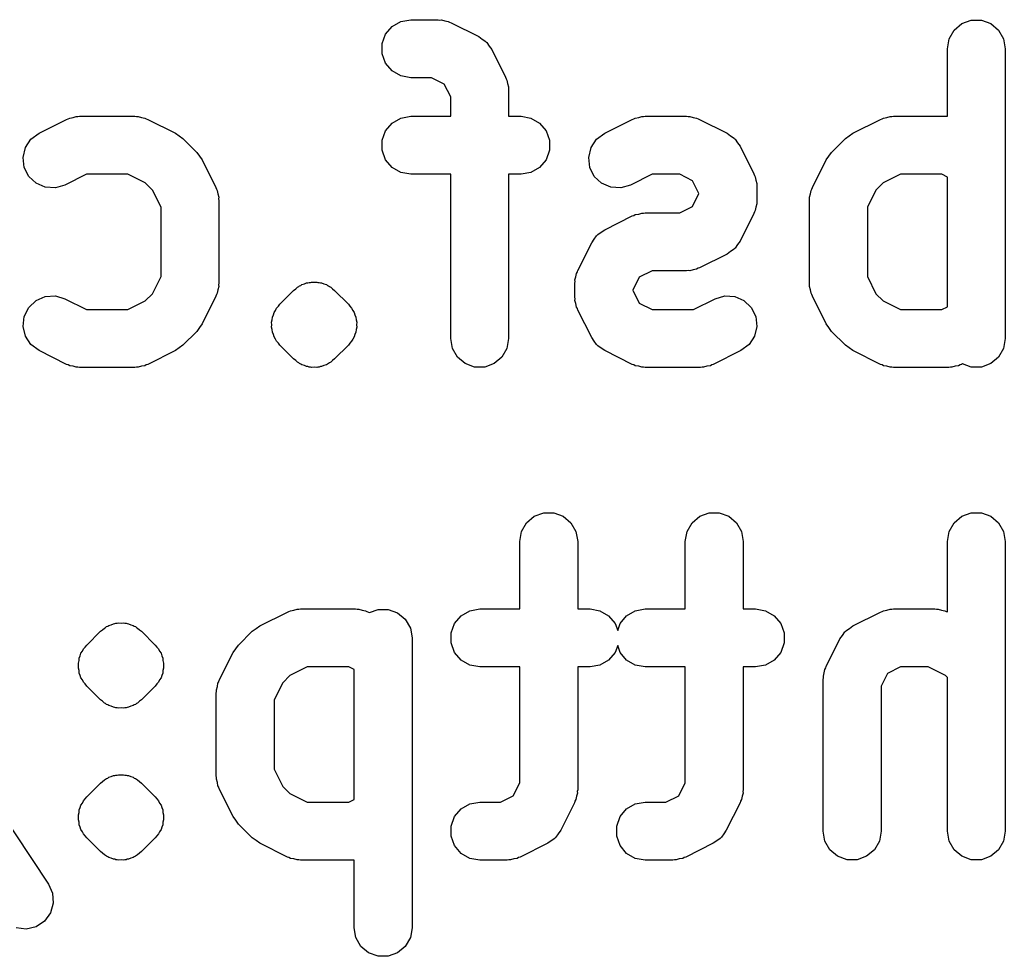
# Model space of a CAD drawing. Extents: x 51.7 to 143, y -96 to -37.9.
# Drawn here: x 97.36 to 102.47, y -80.6 to -75.75 of the extents above; entities that cross this region are included whole.
import ezdxf

# ---------------------------------------------------------------- set-up
doc = ezdxf.new("R2010")
doc.units = 0
doc.header["$MEASUREMENT"] = 0
doc.layers.add('BLACK', color=7, linetype='CONTINUOUS')

msp = doc.modelspace()

# ---------------------------------------------------------------- linework, layer by layer
at = {"layer": 'BLACK', "linetype": 'CONTINUOUS'}
for p, q in [((99.2929, -75.7867), (99.338, -75.7606)), ((99.338, -75.7606), (99.3893, -75.7516)), ((99.3893, -75.7516), (99.5321, -75.7516)), ((99.5321, -75.7516), (99.5407, -75.7531)), ((99.5407, -75.7531), (99.5493, -75.7526)), ((99.5493, -75.7526), (99.5661, -75.7576)), ((99.5661, -75.7576), (99.5834, -75.7606)), ((99.5834, -75.7606), (99.5909, -75.7649)), ((99.5909, -75.7649), (99.5992, -75.7674)), ((99.5992, -75.7674), (99.7421, -75.8388)), ((102.203, -75.8052), (102.243, -75.7717)), ((102.243, -75.7717), (102.292, -75.7538)), ((102.292, -75.7538), (102.344, -75.7538)), ((102.344, -75.7538), (102.393, -75.7717)), ((102.393, -75.7717), (102.433, -75.8052)), ((99.2416, -75.8755), (99.2594, -75.8266)), ((99.2594, -75.8266), (99.2929, -75.7867)), ((102.177, -75.8503), (102.203, -75.8052)), ((102.433, -75.8052), (102.459, -75.8503)), ((99.2416, -75.9276), (99.2416, -75.8755)), ((99.7421, -75.8388), (99.7598, -75.8519)), ((99.7598, -75.8519), (99.7781, -75.8641)), ((99.7781, -75.8641), (99.7806, -75.8674)), ((99.7806, -75.8674), (99.7839, -75.8699)), ((99.7839, -75.8699), (99.7961, -75.8882)), ((102.168, -75.9016), (102.177, -75.8503)), ((102.459, -75.8503), (102.468, -75.9016)), ((99.2594, -75.9766), (99.2416, -75.9276)), ((99.7961, -75.8882), (99.8092, -75.9059)), ((99.8092, -75.9059), (99.8806, -76.0488)), ((102.168, -76.2516), (102.168, -75.9016)), ((102.468, -75.9016), (102.468, -77.4016)), ((99.2929, -76.0165), (99.2594, -75.9766)), ((99.338, -76.0425), (99.2929, -76.0165)), ((99.3893, -76.0516), (99.338, -76.0425)), ((99.4967, -76.0516), (99.3893, -76.0516)), ((99.5632, -76.0848), (99.4967, -76.0516)), ((99.5964, -76.1513), (99.5632, -76.0848)), ((99.8806, -76.0488), (99.8831, -76.0571)), ((99.8831, -76.0571), (99.8874, -76.0646)), ((99.8874, -76.0646), (99.8904, -76.0819)), ((99.8904, -76.0819), (99.8954, -76.0987)), ((99.8954, -76.0987), (99.8949, -76.1073)), ((99.8949, -76.1073), (99.8964, -76.1159)), ((99.8964, -76.1159), (99.8964, -76.2516)), ((99.5964, -76.2516), (99.5964, -76.1513)), ((97.4651, -76.3388), (97.6079, -76.2674)), ((97.6079, -76.2674), (97.6162, -76.2649)), ((97.6162, -76.2649), (97.6237, -76.2606)), ((97.6237, -76.2606), (97.641, -76.2576)), ((97.641, -76.2576), (97.6578, -76.2526)), ((97.6578, -76.2526), (97.6665, -76.2531)), ((97.6665, -76.2531), (97.675, -76.2516)), ((97.675, -76.2516), (97.9607, -76.2516)), ((97.9607, -76.2516), (97.9692, -76.2531)), ((97.9692, -76.2531), (97.9779, -76.2526)), ((97.9779, -76.2526), (97.9947, -76.2576)), ((97.9947, -76.2576), (98.012, -76.2606)), ((98.012, -76.2606), (98.0195, -76.2649)), ((98.0195, -76.2649), (98.0278, -76.2674)), ((98.0278, -76.2674), (98.1707, -76.3388)), ((99.2594, -76.3266), (99.2929, -76.2867)), ((99.2929, -76.2867), (99.338, -76.2606)), ((99.338, -76.2606), (99.3893, -76.2516)), ((99.3893, -76.2516), (99.5964, -76.2516)), ((99.8964, -76.2516), (99.9607, -76.2516)), ((99.9607, -76.2516), (100.012, -76.2606)), ((100.012, -76.2606), (100.057, -76.2867)), ((100.057, -76.2867), (100.091, -76.3266)), ((100.394, -76.3388), (100.536, -76.2674)), ((100.536, -76.2674), (100.545, -76.2649)), ((100.545, -76.2649), (100.552, -76.2606)), ((100.552, -76.2606), (100.57, -76.2576)), ((100.57, -76.2576), (100.586, -76.2526)), ((100.586, -76.2526), (100.595, -76.2531)), ((100.595, -76.2531), (100.604, -76.2516)), ((100.604, -76.2516), (100.818, -76.2516)), ((100.818, -76.2516), (100.826, -76.2531)), ((100.826, -76.2531), (100.835, -76.2526)), ((100.835, -76.2526), (100.852, -76.2576)), ((100.852, -76.2576), (100.869, -76.2606)), ((100.869, -76.2606), (100.877, -76.2649)), ((100.877, -76.2649), (100.885, -76.2674)), ((100.885, -76.2674), (101.028, -76.3388)), ((101.679, -76.3388), (101.822, -76.2674)), ((101.822, -76.2674), (101.83, -76.2649)), ((101.83, -76.2649), (101.838, -76.2606)), ((101.838, -76.2606), (101.855, -76.2576)), ((101.855, -76.2576), (101.872, -76.2526)), ((101.872, -76.2526), (101.881, -76.2531)), ((101.881, -76.2531), (101.889, -76.2516)), ((101.889, -76.2516), (102.168, -76.2516)), ((97.4232, -76.3699), (97.4651, -76.3388)), ((98.1707, -76.3388), (98.1899, -76.3531)), ((99.2416, -76.3755), (99.2594, -76.3266)), ((100.091, -76.3266), (100.108, -76.3755)), ((100.352, -76.3699), (100.394, -76.3388)), ((101.028, -76.3388), (101.045, -76.3519)), ((101.66, -76.3531), (101.679, -76.3388)), ((97.3945, -76.4133), (97.4232, -76.3699)), ((98.1899, -76.3531), (98.2096, -76.3669)), ((98.2096, -76.3669), (98.2811, -76.4384)), ((99.2416, -76.4276), (99.2416, -76.3755)), ((100.108, -76.3755), (100.108, -76.4276)), ((100.323, -76.4133), (100.352, -76.3699)), ((101.045, -76.3519), (101.064, -76.3641)), ((101.064, -76.3641), (101.066, -76.3674)), ((101.066, -76.3674), (101.07, -76.3699)), ((101.07, -76.3699), (101.082, -76.3882)), ((101.082, -76.3882), (101.095, -76.4059)), ((101.569, -76.4384), (101.64, -76.3669)), ((101.64, -76.3669), (101.66, -76.3531)), ((97.3824, -76.464), (97.3945, -76.4133)), ((98.2811, -76.4384), (98.2949, -76.458)), ((99.2594, -76.4766), (99.2416, -76.4276)), ((100.108, -76.4276), (100.091, -76.4766)), ((100.311, -76.464), (100.323, -76.4133)), ((101.095, -76.4059), (101.166, -76.5488)), ((101.555, -76.4581), (101.569, -76.4384)), ((97.3884, -76.5158), (97.3824, -76.464)), ((98.2949, -76.458), (98.3092, -76.4773)), ((98.3092, -76.4773), (98.3806, -76.6202)), ((99.2929, -76.5165), (99.2594, -76.4766)), ((100.091, -76.4766), (100.057, -76.5165)), ((100.317, -76.5158), (100.311, -76.464)), ((101.469, -76.6202), (101.541, -76.4773)), ((101.541, -76.4773), (101.555, -76.4581)), ((97.4117, -76.5624), (97.3884, -76.5158)), ((99.338, -76.5425), (99.2929, -76.5165)), ((99.3893, -76.5516), (99.338, -76.5425)), ((100.012, -76.5425), (99.9607, -76.5516)), ((100.057, -76.5165), (100.012, -76.5425)), ((100.34, -76.5624), (100.317, -76.5158)), ((97.4495, -76.5982), (97.4117, -76.5624)), ((97.4973, -76.6189), (97.4495, -76.5982)), ((97.7104, -76.5516), (97.5992, -76.6072)), ((97.9253, -76.5516), (97.7104, -76.5516)), ((98.0147, -76.5963), (97.9253, -76.5516)), ((98.0517, -76.6333), (98.0147, -76.5963)), ((99.5964, -76.5516), (99.3893, -76.5516)), ((99.5964, -77.4016), (99.5964, -76.5516)), ((99.9607, -76.5516), (99.8964, -76.5516)), ((99.8964, -76.5516), (99.8964, -77.4016)), ((100.378, -76.5982), (100.34, -76.5624)), ((100.426, -76.6189), (100.378, -76.5982)), ((100.639, -76.5516), (100.528, -76.6072)), ((100.782, -76.5516), (100.639, -76.5516)), ((100.849, -76.5848), (100.782, -76.5516)), ((100.882, -76.6513), (100.849, -76.5848)), ((101.166, -76.5488), (101.169, -76.5571)), ((101.169, -76.5571), (101.173, -76.5646)), ((101.173, -76.5646), (101.176, -76.5819)), ((101.176, -76.5819), (101.181, -76.5987)), ((101.181, -76.5987), (101.181, -76.6073)), ((101.835, -76.5963), (101.798, -76.6333)), ((101.925, -76.5516), (101.835, -76.5963)), ((102.14, -76.5516), (101.925, -76.5516)), ((102.168, -76.5657), (102.14, -76.5516)), ((102.168, -77.2374), (102.168, -76.5657)), ((97.5493, -76.622), (97.4973, -76.6189)), ((97.5992, -76.6072), (97.5493, -76.622)), ((98.0964, -76.7227), (98.0517, -76.6333)), ((98.3806, -76.6202), (98.3831, -76.6285)), ((98.3831, -76.6285), (98.3874, -76.636)), ((98.3874, -76.636), (98.3904, -76.6533)), ((100.478, -76.622), (100.426, -76.6189)), ((100.528, -76.6072), (100.478, -76.622)), ((101.181, -76.6073), (101.182, -76.6159)), ((101.182, -76.6159), (101.182, -76.6873)), ((101.46, -76.6533), (101.463, -76.636)), ((101.463, -76.636), (101.467, -76.6285)), ((101.467, -76.6285), (101.469, -76.6202)), ((101.798, -76.6333), (101.754, -76.7227)), ((98.3904, -76.6533), (98.3954, -76.6701)), ((98.3954, -76.6701), (98.3949, -76.6788)), ((98.3949, -76.6788), (98.3964, -76.6873)), ((98.3964, -76.6873), (98.3964, -77.1159)), ((100.849, -76.7183), (100.882, -76.6519)), ((100.882, -76.6519), (100.882, -76.6513)), ((101.182, -76.6873), (101.181, -76.6958)), ((101.181, -76.6958), (101.181, -76.7044)), ((101.454, -76.6873), (101.455, -76.6788)), ((101.454, -77.1159), (101.454, -76.6873)), ((101.455, -76.6701), (101.46, -76.6533)), ((101.455, -76.6788), (101.455, -76.6701)), ((98.0964, -77.0804), (98.0964, -76.7227)), ((100.595, -76.7531), (100.604, -76.7516)), ((100.604, -76.7516), (100.782, -76.7516)), ((100.782, -76.7516), (100.849, -76.7183)), ((101.169, -76.7461), (101.166, -76.7544)), ((101.173, -76.7386), (101.169, -76.7461)), ((101.176, -76.7213), (101.173, -76.7386)), ((101.181, -76.7044), (101.176, -76.7213)), ((101.754, -76.7227), (101.754, -77.0804)), ((100.394, -76.8388), (100.536, -76.7674)), ((100.536, -76.7674), (100.545, -76.7649)), ((100.545, -76.7649), (100.552, -76.7606)), ((100.552, -76.7606), (100.57, -76.7576)), ((100.57, -76.7576), (100.586, -76.7526)), ((100.586, -76.7526), (100.595, -76.7531)), ((101.166, -76.7544), (101.095, -76.8972)), ((100.358, -76.8641), (100.376, -76.852)), ((100.376, -76.852), (100.394, -76.8388)), ((100.327, -76.9059), (100.34, -76.8882)), ((100.34, -76.8882), (100.352, -76.8699)), ((100.352, -76.8699), (100.355, -76.8674)), ((100.355, -76.8674), (100.358, -76.8641)), ((101.095, -76.8972), (101.082, -76.9149)), ((100.255, -77.0488), (100.327, -76.9059)), ((101.045, -76.9512), (101.028, -76.9643)), ((101.064, -76.9391), (101.045, -76.9512)), ((101.066, -76.9357), (101.064, -76.9391)), ((101.07, -76.9333), (101.066, -76.9357)), ((101.082, -76.9149), (101.07, -76.9333)), ((101.028, -76.9643), (100.885, -77.0357)), ((100.248, -77.0646), (100.253, -77.0571)), ((100.253, -77.0571), (100.255, -77.0488)), ((100.639, -77.0516), (100.573, -77.0848)), ((100.818, -77.0516), (100.639, -77.0516)), ((100.826, -77.0501), (100.818, -77.0516)), ((100.835, -77.0506), (100.826, -77.0501)), ((100.852, -77.0456), (100.835, -77.0506)), ((100.869, -77.0425), (100.852, -77.0456)), ((100.877, -77.0382), (100.869, -77.0425)), ((100.885, -77.0357), (100.877, -77.0382)), ((98.0517, -77.1699), (98.0964, -77.0804)), ((98.8698, -77.111), (98.8762, -77.1093)), ((98.8762, -77.1093), (98.8893, -77.1104)), ((98.8893, -77.1104), (98.9024, -77.1093)), ((98.9024, -77.1093), (98.9087, -77.111)), ((100.239, -77.1159), (100.241, -77.1073)), ((100.24, -77.0987), (100.245, -77.0819)), ((100.241, -77.1073), (100.24, -77.0987)), ((100.245, -77.0819), (100.248, -77.0646)), ((100.573, -77.0848), (100.539, -77.1513)), ((101.754, -77.0804), (101.798, -77.1699)), ((98.3904, -77.1499), (98.3874, -77.1672)), ((98.3954, -77.133), (98.3904, -77.1499)), ((98.3964, -77.1159), (98.3949, -77.1244)), ((98.3949, -77.1244), (98.3954, -77.133)), ((98.7118, -77.2241), (98.7832, -77.1526)), ((98.7832, -77.1526), (98.794, -77.1451)), ((98.794, -77.1451), (98.8032, -77.1358)), ((98.8032, -77.1358), (98.8092, -77.1331)), ((98.8092, -77.1331), (98.8143, -77.1288)), ((98.8143, -77.1288), (98.8205, -77.1266)), ((98.8205, -77.1266), (98.8259, -77.1228)), ((98.8259, -77.1228), (98.8386, -77.1194)), ((98.8386, -77.1194), (98.8505, -77.1138)), ((98.8505, -77.1138), (98.857, -77.1132)), ((98.857, -77.1132), (98.8632, -77.111)), ((98.8632, -77.111), (98.8698, -77.111)), ((98.9087, -77.111), (98.9153, -77.111)), ((98.9153, -77.111), (98.9215, -77.1132)), ((98.9215, -77.1132), (98.9281, -77.1138)), ((98.9281, -77.1138), (98.94, -77.1194)), ((98.94, -77.1194), (98.9527, -77.1228)), ((98.9527, -77.1228), (98.9581, -77.1266)), ((98.9581, -77.1266), (98.9643, -77.1288)), ((98.9643, -77.1288), (98.9693, -77.1331)), ((98.9693, -77.1331), (98.9753, -77.1358)), ((98.9753, -77.1358), (98.9846, -77.1451)), ((98.9846, -77.1451), (98.9954, -77.1526)), ((98.9954, -77.1526), (99.0668, -77.2241)), ((100.239, -77.1873), (100.239, -77.1159)), ((100.539, -77.1513), (100.539, -77.1519)), ((100.539, -77.1519), (100.573, -77.2183)), ((101.455, -77.1244), (101.454, -77.1159)), ((101.455, -77.133), (101.455, -77.1244)), ((101.46, -77.1499), (101.455, -77.133)), ((101.463, -77.1672), (101.46, -77.1499)), ((97.4117, -77.2408), (97.4495, -77.205)), ((97.4495, -77.205), (97.4973, -77.1842)), ((97.4973, -77.1842), (97.5493, -77.1811)), ((97.5493, -77.1811), (97.5992, -77.196)), ((97.5992, -77.196), (97.7104, -77.2516)), ((97.9253, -77.2516), (98.0147, -77.2069)), ((98.0147, -77.2069), (98.0517, -77.1699)), ((98.3806, -77.1829), (98.3092, -77.3258)), ((98.3831, -77.1747), (98.3806, -77.1829)), ((98.3874, -77.1672), (98.3831, -77.1747)), ((100.241, -77.1958), (100.239, -77.1873)), ((100.24, -77.2044), (100.241, -77.1958)), ((100.245, -77.2213), (100.24, -77.2044)), ((100.854, -77.2516), (100.965, -77.196)), ((100.965, -77.196), (101.015, -77.1811)), ((101.015, -77.1811), (101.067, -77.1842)), ((101.067, -77.1842), (101.115, -77.205)), ((101.115, -77.205), (101.153, -77.2408)), ((101.467, -77.1747), (101.463, -77.1672)), ((101.469, -77.1829), (101.467, -77.1747)), ((101.541, -77.3258), (101.469, -77.1829)), ((101.798, -77.1699), (101.835, -77.2069)), ((101.835, -77.2069), (101.925, -77.2516)), ((97.3884, -77.2874), (97.4117, -77.2408)), ((97.7104, -77.2516), (97.9253, -77.2516)), ((98.6819, -77.2667), (98.6894, -77.256)), ((98.6894, -77.256), (98.695, -77.2441)), ((98.695, -77.2441), (98.7043, -77.2348)), ((98.7043, -77.2348), (98.7118, -77.2241)), ((99.0668, -77.2241), (99.0743, -77.2348)), ((99.0743, -77.2348), (99.0836, -77.2441)), ((99.0836, -77.2441), (99.0891, -77.256)), ((99.0891, -77.256), (99.0967, -77.2667)), ((100.248, -77.2386), (100.245, -77.2213)), ((100.253, -77.2461), (100.248, -77.2386)), ((100.255, -77.2544), (100.253, -77.2461)), ((100.327, -77.3972), (100.255, -77.2544)), ((100.573, -77.2183), (100.639, -77.2516)), ((100.639, -77.2516), (100.854, -77.2516)), ((101.153, -77.2408), (101.176, -77.2874)), ((101.925, -77.2516), (102.14, -77.2516)), ((102.14, -77.2516), (102.168, -77.2374)), ((97.3824, -77.3391), (97.3884, -77.2874)), ((98.6684, -77.3171), (98.6718, -77.3044)), ((98.6718, -77.3044), (98.673, -77.2913)), ((98.673, -77.2913), (98.6785, -77.2794)), ((98.6785, -77.2794), (98.6819, -77.2667)), ((99.0967, -77.2667), (99.1001, -77.2794)), ((99.1001, -77.2794), (99.1056, -77.2913)), ((99.1056, -77.2913), (99.1067, -77.3044)), ((99.1067, -77.3044), (99.1101, -77.3171)), ((101.176, -77.2874), (101.182, -77.3391)), ((97.3945, -77.3898), (97.3824, -77.3391)), ((98.2949, -77.3451), (98.2811, -77.3648)), ((98.3092, -77.3258), (98.2949, -77.3451)), ((98.6696, -77.3301), (98.6684, -77.3171)), ((98.6684, -77.3432), (98.6696, -77.3301)), ((98.6718, -77.3559), (98.6684, -77.3432)), ((98.673, -77.369), (98.6718, -77.3559)), ((99.1067, -77.3559), (99.1056, -77.369)), ((99.1101, -77.3432), (99.1067, -77.3559)), ((99.1101, -77.3171), (99.109, -77.3301)), ((99.109, -77.3301), (99.1101, -77.3432)), ((101.182, -77.3391), (101.17, -77.3898)), ((101.555, -77.3451), (101.541, -77.3258)), ((101.569, -77.3648), (101.555, -77.3451)), ((97.4232, -77.4333), (97.3945, -77.3898)), ((98.2811, -77.3648), (98.2096, -77.4362)), ((98.6785, -77.3809), (98.673, -77.369)), ((98.6819, -77.3935), (98.6785, -77.3809)), ((98.6894, -77.4043), (98.6819, -77.3935)), ((98.695, -77.4162), (98.6894, -77.4043)), ((99.0891, -77.4043), (99.0836, -77.4162)), ((99.0967, -77.3935), (99.0891, -77.4043)), ((99.1001, -77.3809), (99.0967, -77.3935)), ((99.1056, -77.369), (99.1001, -77.3809)), ((99.6055, -77.4529), (99.5964, -77.4016)), ((99.8964, -77.4016), (99.8874, -77.4529)), ((100.34, -77.4149), (100.327, -77.3972)), ((100.352, -77.4333), (100.34, -77.4149)), ((101.17, -77.3898), (101.141, -77.4333)), ((101.64, -77.4362), (101.569, -77.3648)), ((102.468, -77.4016), (102.459, -77.4529)), ((97.4651, -77.4643), (97.4232, -77.4333)), ((97.6079, -77.5357), (97.4651, -77.4643)), ((98.1707, -77.4643), (98.0278, -77.5357)), ((98.1899, -77.45), (98.1707, -77.4643)), ((98.2096, -77.4362), (98.1899, -77.45)), ((98.7043, -77.4255), (98.695, -77.4162)), ((98.7118, -77.4362), (98.7043, -77.4255)), ((98.7832, -77.5076), (98.7118, -77.4362)), ((99.0668, -77.4362), (98.9954, -77.5076)), ((99.0743, -77.4255), (99.0668, -77.4362)), ((99.0836, -77.4162), (99.0743, -77.4255)), ((99.6315, -77.498), (99.6055, -77.4529)), ((99.8874, -77.4529), (99.8613, -77.498)), ((100.355, -77.4357), (100.352, -77.4333)), ((100.358, -77.4391), (100.355, -77.4357)), ((100.376, -77.4512), (100.358, -77.4391)), ((100.394, -77.4643), (100.376, -77.4512)), ((100.536, -77.5357), (100.394, -77.4643)), ((101.099, -77.4643), (100.956, -77.5357)), ((101.141, -77.4333), (101.099, -77.4643)), ((101.66, -77.45), (101.64, -77.4362)), ((101.679, -77.4643), (101.66, -77.45)), ((101.822, -77.5357), (101.679, -77.4643)), ((102.459, -77.4529), (102.433, -77.498)), ((98.794, -77.5152), (98.7832, -77.5076)), ((98.8032, -77.5244), (98.794, -77.5152)), ((98.9846, -77.5152), (98.9753, -77.5244)), ((98.9954, -77.5076), (98.9846, -77.5152)), ((99.6714, -77.5315), (99.6315, -77.498)), ((99.8613, -77.498), (99.8214, -77.5315)), ((102.433, -77.498), (102.393, -77.5315)), ((97.6162, -77.5382), (97.6079, -77.5357)), ((97.6237, -77.5425), (97.6162, -77.5382)), ((97.641, -77.5456), (97.6237, -77.5425)), ((97.6578, -77.5506), (97.641, -77.5456)), ((97.6665, -77.5501), (97.6578, -77.5506)), ((97.675, -77.5516), (97.6665, -77.5501)), ((97.9607, -77.5516), (97.675, -77.5516)), ((97.9692, -77.5501), (97.9607, -77.5516)), ((97.9779, -77.5506), (97.9692, -77.5501)), ((97.9947, -77.5456), (97.9779, -77.5506)), ((98.012, -77.5425), (97.9947, -77.5456)), ((98.0195, -77.5382), (98.012, -77.5425)), ((98.0278, -77.5357), (98.0195, -77.5382)), ((98.8092, -77.5272), (98.8032, -77.5244)), ((98.8143, -77.5315), (98.8092, -77.5272)), ((98.8205, -77.5337), (98.8143, -77.5315)), ((98.8259, -77.5375), (98.8205, -77.5337)), ((98.8386, -77.5409), (98.8259, -77.5375)), ((98.8505, -77.5465), (98.8386, -77.5409)), ((98.857, -77.547), (98.8505, -77.5465)), ((98.8632, -77.5493), (98.857, -77.547)), ((98.8698, -77.5493), (98.8632, -77.5493)), ((98.8762, -77.551), (98.8698, -77.5493)), ((98.8893, -77.5499), (98.8762, -77.551)), ((98.9024, -77.551), (98.8893, -77.5499)), ((98.9087, -77.5493), (98.9024, -77.551)), ((98.9153, -77.5493), (98.9087, -77.5493)), ((98.9215, -77.547), (98.9153, -77.5493)), ((98.9281, -77.5465), (98.9215, -77.547)), ((98.94, -77.5409), (98.9281, -77.5465)), ((98.9527, -77.5375), (98.94, -77.5409)), ((98.9581, -77.5337), (98.9527, -77.5375)), ((98.9643, -77.5315), (98.9581, -77.5337)), ((98.9693, -77.5272), (98.9643, -77.5315)), ((98.9753, -77.5244), (98.9693, -77.5272)), ((99.7204, -77.5493), (99.6714, -77.5315)), ((99.7725, -77.5493), (99.7204, -77.5493)), ((99.8214, -77.5315), (99.7725, -77.5493)), ((100.545, -77.5382), (100.536, -77.5357)), ((100.552, -77.5425), (100.545, -77.5382)), ((100.57, -77.5456), (100.552, -77.5425)), ((100.586, -77.5506), (100.57, -77.5456)), ((100.595, -77.5501), (100.586, -77.5506)), ((100.604, -77.5516), (100.595, -77.5501)), ((100.889, -77.5516), (100.604, -77.5516)), ((100.898, -77.5501), (100.889, -77.5516)), ((100.906, -77.5506), (100.898, -77.5501)), ((100.923, -77.5456), (100.906, -77.5506)), ((100.941, -77.5425), (100.923, -77.5456)), ((100.948, -77.5382), (100.941, -77.5425)), ((100.956, -77.5357), (100.948, -77.5382)), ((101.83, -77.5382), (101.822, -77.5357)), ((101.838, -77.5425), (101.83, -77.5382)), ((101.855, -77.5456), (101.838, -77.5425)), ((101.872, -77.5506), (101.855, -77.5456)), ((101.881, -77.5501), (101.872, -77.5506)), ((101.889, -77.5516), (101.881, -77.5501)), ((102.175, -77.5516), (101.889, -77.5516)), ((102.184, -77.5501), (102.175, -77.5516)), ((102.192, -77.5506), (102.184, -77.5501)), ((102.209, -77.5456), (102.192, -77.5506)), ((102.226, -77.5425), (102.209, -77.5456)), ((102.234, -77.5382), (102.226, -77.5425)), ((102.242, -77.5357), (102.234, -77.5382)), ((102.247, -77.5331), (102.242, -77.5357)), ((102.292, -77.5493), (102.247, -77.5331)), ((102.344, -77.5493), (102.292, -77.5493)), ((102.393, -77.5315), (102.344, -77.5493)), ((96.2284, -78.2969), (97.5141, -80.2255)), ((99.9887, -78.3552), (100.029, -78.3217)), ((100.029, -78.3217), (100.078, -78.3038)), ((100.078, -78.3038), (100.13, -78.3038)), ((100.13, -78.3038), (100.179, -78.3217)), ((100.179, -78.3217), (100.218, -78.3552)), ((100.846, -78.3552), (100.886, -78.3217)), ((100.886, -78.3217), (100.935, -78.3038)), ((100.935, -78.3038), (100.987, -78.3038)), ((100.987, -78.3038), (101.036, -78.3217)), ((101.036, -78.3217), (101.076, -78.3552)), ((102.203, -78.3552), (102.243, -78.3217)), ((102.243, -78.3217), (102.292, -78.3038)), ((102.292, -78.3038), (102.344, -78.3038)), ((102.344, -78.3038), (102.393, -78.3217)), ((102.393, -78.3217), (102.433, -78.3552)), ((99.9626, -78.4003), (99.9887, -78.3552)), ((100.218, -78.3552), (100.245, -78.4003)), ((100.82, -78.4003), (100.846, -78.3552)), ((101.076, -78.3552), (101.102, -78.4003)), ((102.177, -78.4003), (102.203, -78.3552)), ((102.433, -78.3552), (102.459, -78.4003)), ((99.9536, -78.4516), (99.9626, -78.4003)), ((100.245, -78.4003), (100.254, -78.4516)), ((100.811, -78.4516), (100.82, -78.4003)), ((101.102, -78.4003), (101.111, -78.4516)), ((102.168, -78.4516), (102.177, -78.4003)), ((102.459, -78.4003), (102.468, -78.4516)), ((99.9536, -78.8016), (99.9536, -78.4516)), ((100.254, -78.4516), (100.254, -78.8016)), ((100.811, -78.8016), (100.811, -78.4516)), ((101.111, -78.4516), (101.111, -78.8016)), ((102.168, -78.8166), (102.168, -78.4516)), ((102.468, -78.4516), (102.468, -79.9516)), ((98.6079, -78.8888), (98.7508, -78.8174)), ((98.7508, -78.8174), (98.7591, -78.8149)), ((98.7591, -78.8149), (98.7666, -78.8106)), ((98.7666, -78.8106), (98.7839, -78.8076)), ((98.7839, -78.8076), (98.8007, -78.8026)), ((98.8007, -78.8026), (98.8093, -78.8031)), ((98.8093, -78.8031), (98.8179, -78.8016)), ((98.8179, -78.8016), (99.1036, -78.8016)), ((99.1036, -78.8016), (99.1121, -78.8031)), ((99.1121, -78.8031), (99.1207, -78.8026)), ((99.1207, -78.8026), (99.1376, -78.8076)), ((99.1376, -78.8076), (99.1549, -78.8106)), ((99.1549, -78.8106), (99.1624, -78.8149)), ((99.1624, -78.8149), (99.1707, -78.8174)), ((99.1707, -78.8174), (99.1759, -78.82)), ((99.1759, -78.82), (99.2204, -78.8038)), ((99.2204, -78.8038), (99.2725, -78.8038)), ((99.2725, -78.8038), (99.3214, -78.8217)), ((99.3214, -78.8217), (99.3613, -78.8552)), ((99.6165, -78.8766), (99.65, -78.8367)), ((99.65, -78.8367), (99.6951, -78.8106)), ((99.6951, -78.8106), (99.7464, -78.8016)), ((99.7464, -78.8016), (99.9536, -78.8016)), ((100.254, -78.8016), (100.318, -78.8016)), ((100.318, -78.8016), (100.369, -78.8106)), ((100.369, -78.8106), (100.414, -78.8367)), ((100.414, -78.8367), (100.448, -78.8766)), ((100.474, -78.8766), (100.507, -78.8367)), ((100.507, -78.8367), (100.552, -78.8106)), ((100.552, -78.8106), (100.604, -78.8016)), ((100.604, -78.8016), (100.811, -78.8016)), ((101.111, -78.8016), (101.175, -78.8016)), ((101.175, -78.8016), (101.226, -78.8106)), ((101.226, -78.8106), (101.271, -78.8367)), ((101.271, -78.8367), (101.305, -78.8766)), ((101.679, -78.8888), (101.822, -78.8174)), ((101.822, -78.8174), (101.83, -78.8149)), ((101.83, -78.8149), (101.838, -78.8106)), ((101.838, -78.8106), (101.855, -78.8076)), ((101.855, -78.8076), (101.872, -78.8026)), ((101.872, -78.8026), (101.881, -78.8031)), ((101.881, -78.8031), (101.889, -78.8016)), ((101.889, -78.8016), (102.104, -78.8016)), ((102.104, -78.8016), (102.112, -78.8031)), ((102.112, -78.8031), (102.121, -78.8026)), ((102.121, -78.8026), (102.138, -78.8076)), ((102.138, -78.8076), (102.155, -78.8106)), ((102.155, -78.8106), (102.162, -78.8149)), ((102.162, -78.8149), (102.168, -78.8166)), ((97.8092, -78.8973), (97.8143, -78.8931)), ((97.8143, -78.8931), (97.8205, -78.8908)), ((97.8205, -78.8908), (97.8259, -78.8871)), ((97.8259, -78.8871), (97.8386, -78.8837)), ((97.8386, -78.8837), (97.8505, -78.8781)), ((97.8505, -78.8781), (97.857, -78.8775)), ((97.857, -78.8775), (97.8632, -78.8753)), ((97.8632, -78.8753), (97.8698, -78.8753)), ((97.8698, -78.8753), (97.8762, -78.8736)), ((97.8762, -78.8736), (97.8893, -78.8747)), ((97.8893, -78.8747), (97.9024, -78.8736)), ((97.9024, -78.8736), (97.9087, -78.8753)), ((97.9087, -78.8753), (97.9153, -78.8753)), ((97.9153, -78.8753), (97.9215, -78.8775)), ((97.9215, -78.8775), (97.9281, -78.8781)), ((97.9281, -78.8781), (97.94, -78.8837)), ((97.94, -78.8837), (97.9527, -78.8871)), ((97.9527, -78.8871), (97.9581, -78.8908)), ((97.9581, -78.8908), (97.9643, -78.8931)), ((97.9643, -78.8931), (97.9693, -78.8973)), ((98.5886, -78.9031), (98.6079, -78.8888)), ((99.3613, -78.8552), (99.3874, -78.9003)), ((99.5987, -78.9255), (99.6165, -78.8766)), ((100.448, -78.8766), (100.461, -78.9122)), ((100.461, -78.9122), (100.474, -78.8766)), ((101.305, -78.8766), (101.323, -78.9255)), ((101.662, -78.9019), (101.679, -78.8888)), ((97.7118, -78.9884), (97.7832, -78.9169)), ((97.7832, -78.9169), (97.794, -78.9094)), ((97.794, -78.9094), (97.8032, -78.9001)), ((97.8032, -78.9001), (97.8092, -78.8973)), ((97.9693, -78.8973), (97.9753, -78.9001)), ((97.9753, -78.9001), (97.9846, -78.9094)), ((97.9846, -78.9094), (97.9954, -78.9169)), ((97.9954, -78.9169), (98.0668, -78.9884)), ((98.4975, -78.9884), (98.5689, -78.9169)), ((98.5689, -78.9169), (98.5886, -78.9031)), ((99.3874, -78.9003), (99.3964, -78.9516)), ((99.5987, -78.9776), (99.5987, -78.9255)), ((101.323, -78.9255), (101.323, -78.9776)), ((101.612, -78.9559), (101.625, -78.9382)), ((101.625, -78.9382), (101.638, -78.9199)), ((101.638, -78.9199), (101.641, -78.9174)), ((101.641, -78.9174), (101.643, -78.9141)), ((101.643, -78.9141), (101.662, -78.9019)), ((97.7043, -78.9991), (97.7118, -78.9884)), ((98.0668, -78.9884), (98.0743, -78.9991)), ((98.4837, -79.0081), (98.4975, -78.9884)), ((99.3964, -78.9516), (99.3964, -80.4516)), ((99.6165, -79.0266), (99.5987, -78.9776)), ((100.461, -78.991), (100.448, -79.0266)), ((100.474, -79.0266), (100.461, -78.991)), ((101.323, -78.9776), (101.305, -79.0266)), ((101.541, -79.0988), (101.612, -78.9559)), ((97.673, -79.0556), (97.6785, -79.0437)), ((97.6785, -79.0437), (97.6819, -79.031)), ((97.6819, -79.031), (97.6894, -79.0203)), ((97.6894, -79.0203), (97.695, -79.0084)), ((97.695, -79.0084), (97.7043, -78.9991)), ((98.0743, -78.9991), (98.0836, -79.0084)), ((98.0836, -79.0084), (98.0891, -79.0203)), ((98.0891, -79.0203), (98.0967, -79.031)), ((98.0967, -79.031), (98.1001, -79.0437)), ((98.1001, -79.0437), (98.1056, -79.0556)), ((98.398, -79.1702), (98.4694, -79.0273)), ((98.4694, -79.0273), (98.4837, -79.0081)), ((99.65, -79.0665), (99.6165, -79.0266)), ((100.448, -79.0266), (100.414, -79.0665)), ((100.507, -79.0665), (100.474, -79.0266)), ((101.305, -79.0266), (101.271, -79.0665)), ((97.6684, -79.0814), (97.6718, -79.0687)), ((97.6696, -79.0944), (97.6684, -79.0814)), ((97.6684, -79.1075), (97.6696, -79.0944)), ((97.6718, -79.0687), (97.673, -79.0556)), ((98.1056, -79.0556), (98.1067, -79.0687)), ((98.1067, -79.0687), (98.1101, -79.0814)), ((98.1101, -79.0814), (98.109, -79.0944)), ((98.109, -79.0944), (98.1101, -79.1075)), ((99.6951, -79.0925), (99.65, -79.0665)), ((99.7464, -79.1016), (99.6951, -79.0925)), ((100.369, -79.0925), (100.318, -79.1016)), ((100.414, -79.0665), (100.369, -79.0925)), ((100.552, -79.0925), (100.507, -79.0665)), ((100.604, -79.1016), (100.552, -79.0925)), ((101.226, -79.0925), (101.175, -79.1016)), ((101.271, -79.0665), (101.226, -79.0925)), ((101.538, -79.1071), (101.541, -79.0988)), ((97.6718, -79.1202), (97.6684, -79.1075)), ((97.673, -79.1333), (97.6718, -79.1202)), ((97.6785, -79.1451), (97.673, -79.1333)), ((97.6819, -79.1578), (97.6785, -79.1451)), ((98.1001, -79.1451), (98.0967, -79.1578)), ((98.1056, -79.1332), (98.1001, -79.1451)), ((98.1067, -79.1202), (98.1056, -79.1332)), ((98.1101, -79.1075), (98.1067, -79.1202)), ((98.7639, -79.1463), (98.7268, -79.1833)), ((98.8533, -79.1016), (98.7639, -79.1463)), ((99.0682, -79.1016), (98.8533, -79.1016)), ((99.0964, -79.1157), (99.0682, -79.1016)), ((99.0964, -79.7874), (99.0964, -79.1157)), ((99.9536, -79.1016), (99.7464, -79.1016)), ((99.9536, -79.7019), (99.9536, -79.1016)), ((100.318, -79.1016), (100.254, -79.1016)), ((100.254, -79.1016), (100.254, -79.7373)), ((100.811, -79.1016), (100.604, -79.1016)), ((100.811, -79.7019), (100.811, -79.1016)), ((101.175, -79.1016), (101.111, -79.1016)), ((101.111, -79.1016), (101.111, -79.7373)), ((101.526, -79.1487), (101.531, -79.1319)), ((101.527, -79.1573), (101.526, -79.1487)), ((101.531, -79.1319), (101.534, -79.1146)), ((101.534, -79.1146), (101.538, -79.1071)), ((101.858, -79.1348), (101.825, -79.2013)), ((101.925, -79.1016), (101.858, -79.1348)), ((102.068, -79.1016), (101.925, -79.1016)), ((102.158, -79.1463), (102.068, -79.1016)), ((102.168, -79.1566), (102.158, -79.1463)), ((97.6894, -79.1686), (97.6819, -79.1578)), ((97.695, -79.1805), (97.6894, -79.1686)), ((97.7043, -79.1897), (97.695, -79.1805)), ((97.7118, -79.2005), (97.7043, -79.1897)), ((97.7832, -79.2719), (97.7118, -79.2005)), ((98.0668, -79.2005), (97.9954, -79.2719)), ((98.0743, -79.1897), (98.0668, -79.2005)), ((98.0836, -79.1805), (98.0743, -79.1897)), ((98.0891, -79.1686), (98.0836, -79.1805)), ((98.0967, -79.1578), (98.0891, -79.1686)), ((98.3881, -79.2033), (98.3912, -79.186)), ((98.3912, -79.186), (98.3955, -79.1785)), ((98.3955, -79.1785), (98.398, -79.1702)), ((98.7268, -79.1833), (98.6821, -79.2727)), ((101.525, -79.1659), (101.527, -79.1573)), ((101.525, -79.9516), (101.525, -79.1659)), ((101.825, -79.2013), (101.825, -79.9516)), ((102.168, -79.9516), (102.168, -79.1566)), ((98.3821, -79.2373), (98.3836, -79.2288)), ((98.3821, -79.6659), (98.3821, -79.2373)), ((98.3831, -79.2201), (98.3881, -79.2033)), ((98.3836, -79.2288), (98.3831, -79.2201)), ((97.794, -79.2794), (97.7832, -79.2719)), ((97.8032, -79.2887), (97.794, -79.2794)), ((97.8092, -79.2915), (97.8032, -79.2887)), ((97.8143, -79.2958), (97.8092, -79.2915)), ((97.8205, -79.298), (97.8143, -79.2958)), ((97.8259, -79.3018), (97.8205, -79.298)), ((97.8386, -79.3052), (97.8259, -79.3018)), ((97.9527, -79.3018), (97.94, -79.3052)), ((97.9581, -79.298), (97.9527, -79.3018)), ((97.9643, -79.2958), (97.9581, -79.298)), ((97.9693, -79.2915), (97.9643, -79.2958)), ((97.9753, -79.2887), (97.9693, -79.2915)), ((97.9846, -79.2795), (97.9753, -79.2887)), ((97.9954, -79.2719), (97.9846, -79.2795)), ((98.6821, -79.2727), (98.6821, -79.6304)), ((97.8505, -79.3107), (97.8386, -79.3052)), ((97.857, -79.3113), (97.8505, -79.3107)), ((97.8632, -79.3136), (97.857, -79.3113)), ((97.8698, -79.3136), (97.8632, -79.3136)), ((97.8762, -79.3153), (97.8698, -79.3136)), ((97.8893, -79.3141), (97.8762, -79.3153)), ((97.9024, -79.3153), (97.8893, -79.3141)), ((97.9087, -79.3136), (97.9024, -79.3153)), ((97.9153, -79.3136), (97.9087, -79.3136)), ((97.9215, -79.3113), (97.9153, -79.3136)), ((97.9281, -79.3107), (97.9215, -79.3113)), ((97.94, -79.3052), (97.9281, -79.3107)), ((97.8698, -79.661), (97.8762, -79.6593)), ((97.8762, -79.6593), (97.8893, -79.6604)), ((97.8893, -79.6604), (97.9024, -79.6593)), ((97.9024, -79.6593), (97.9087, -79.661)), ((98.6821, -79.6304), (98.7268, -79.7199)), ((97.7118, -79.7741), (97.7832, -79.7026)), ((97.7832, -79.7026), (97.794, -79.6951)), ((97.794, -79.6951), (97.8032, -79.6858)), ((97.8032, -79.6858), (97.8092, -79.6831)), ((97.8092, -79.6831), (97.8143, -79.6788)), ((97.8143, -79.6788), (97.8205, -79.6766)), ((97.8205, -79.6766), (97.8259, -79.6728)), ((97.8259, -79.6728), (97.8386, -79.6694)), ((97.8386, -79.6694), (97.8505, -79.6638)), ((97.8505, -79.6638), (97.857, -79.6632)), ((97.857, -79.6632), (97.8632, -79.661)), ((97.8632, -79.661), (97.8698, -79.661)), ((97.9087, -79.661), (97.9153, -79.661)), ((97.9153, -79.661), (97.9215, -79.6632)), ((97.9215, -79.6632), (97.9281, -79.6638)), ((97.9281, -79.6638), (97.94, -79.6694)), ((97.94, -79.6694), (97.9527, -79.6728)), ((97.9527, -79.6728), (97.9581, -79.6766)), ((97.9581, -79.6766), (97.9643, -79.6788)), ((97.9643, -79.6788), (97.9693, -79.6831)), ((97.9693, -79.6831), (97.9753, -79.6858)), ((97.9753, -79.6858), (97.9846, -79.6951)), ((97.9846, -79.6951), (97.9954, -79.7026)), ((97.9954, -79.7026), (98.0668, -79.7741)), ((98.3836, -79.6744), (98.3821, -79.6659)), ((98.3831, -79.683), (98.3836, -79.6744)), ((98.3881, -79.6998), (98.3831, -79.683)), ((98.3912, -79.7172), (98.3881, -79.6998)), ((99.9203, -79.7683), (99.9536, -79.7019)), ((100.777, -79.7683), (100.811, -79.7019)), ((98.3955, -79.7247), (98.3912, -79.7172)), ((98.398, -79.7329), (98.3955, -79.7247)), ((98.4694, -79.8758), (98.398, -79.7329)), ((98.7268, -79.7199), (98.7639, -79.7569)), ((98.7639, -79.7569), (98.8533, -79.8016)), ((100.253, -79.7544), (100.248, -79.7713)), ((100.254, -79.7373), (100.252, -79.7458)), ((100.252, -79.7458), (100.253, -79.7544)), ((101.11, -79.7544), (101.105, -79.7713)), ((101.111, -79.7373), (101.109, -79.7458)), ((101.109, -79.7458), (101.11, -79.7544)), ((97.6819, -79.8167), (97.6894, -79.806)), ((97.6894, -79.806), (97.695, -79.7941)), ((97.695, -79.7941), (97.7043, -79.7848)), ((97.7043, -79.7848), (97.7118, -79.7741)), ((98.0668, -79.7741), (98.0743, -79.7848)), ((98.0743, -79.7848), (98.0836, -79.7941)), ((98.0836, -79.7941), (98.0891, -79.806)), ((98.0891, -79.806), (98.0967, -79.8167)), ((98.8533, -79.8016), (99.0682, -79.8016)), ((99.0682, -79.8016), (99.0964, -79.7874)), ((99.65, -79.8367), (99.6951, -79.8106)), ((99.6951, -79.8106), (99.7464, -79.8016)), ((99.7464, -79.8016), (99.8539, -79.8016)), ((99.8539, -79.8016), (99.9203, -79.7683)), ((100.238, -79.8044), (100.166, -79.9472)), ((100.24, -79.7961), (100.238, -79.8044)), ((100.245, -79.7886), (100.24, -79.7961)), ((100.248, -79.7713), (100.245, -79.7886)), ((100.507, -79.8367), (100.552, -79.8106)), ((100.552, -79.8106), (100.604, -79.8016)), ((100.604, -79.8016), (100.711, -79.8016)), ((100.711, -79.8016), (100.777, -79.7683)), ((101.095, -79.8044), (101.023, -79.9472)), ((101.097, -79.7961), (101.095, -79.8044)), ((101.102, -79.7886), (101.097, -79.7961)), ((101.105, -79.7713), (101.102, -79.7886)), ((97.6684, -79.8671), (97.6718, -79.8544)), ((97.6718, -79.8544), (97.673, -79.8413)), ((97.673, -79.8413), (97.6785, -79.8294)), ((97.6785, -79.8294), (97.6819, -79.8167)), ((98.0967, -79.8167), (98.1001, -79.8294)), ((98.1001, -79.8294), (98.1056, -79.8413)), ((98.1056, -79.8413), (98.1067, -79.8544)), ((98.1067, -79.8544), (98.1101, -79.8671)), ((99.6165, -79.8766), (99.65, -79.8367)), ((100.474, -79.8766), (100.507, -79.8367)), ((97.6696, -79.8801), (97.6684, -79.8671)), ((97.6684, -79.8932), (97.6696, -79.8801)), ((97.6718, -79.9059), (97.6684, -79.8932)), ((97.673, -79.919), (97.6718, -79.9059)), ((98.1067, -79.9059), (98.1056, -79.919)), ((98.1101, -79.8932), (98.1067, -79.9059)), ((98.1101, -79.8671), (98.109, -79.8801)), ((98.109, -79.8801), (98.1101, -79.8932)), ((98.4837, -79.8951), (98.4694, -79.8758)), ((98.4975, -79.9148), (98.4837, -79.8951)), ((98.5689, -79.9862), (98.4975, -79.9148)), ((99.5987, -79.9255), (99.6165, -79.8766)), ((100.456, -79.9255), (100.474, -79.8766)), ((97.6785, -79.9309), (97.673, -79.919)), ((97.6819, -79.9435), (97.6785, -79.9309)), ((97.6894, -79.9543), (97.6819, -79.9435)), ((97.695, -79.9662), (97.6894, -79.9543)), ((97.7043, -79.9755), (97.695, -79.9662)), ((98.0836, -79.9662), (98.0743, -79.9755)), ((98.0891, -79.9543), (98.0836, -79.9662)), ((98.0967, -79.9435), (98.0891, -79.9543)), ((98.1001, -79.9309), (98.0967, -79.9435)), ((98.1056, -79.919), (98.1001, -79.9309)), ((99.5987, -79.9776), (99.5987, -79.9255)), ((100.153, -79.9649), (100.141, -79.9833)), ((100.166, -79.9472), (100.153, -79.9649)), ((100.456, -79.9776), (100.456, -79.9255)), ((101.01, -79.9649), (100.998, -79.9833)), ((101.023, -79.9472), (101.01, -79.9649)), ((101.534, -80.0029), (101.525, -79.9516)), ((101.825, -79.9516), (101.816, -80.0029)), ((102.177, -80.0029), (102.168, -79.9516)), ((102.468, -79.9516), (102.459, -80.0029)), ((97.7118, -79.9862), (97.7043, -79.9755)), ((97.7832, -80.0576), (97.7118, -79.9862)), ((98.0668, -79.9862), (97.9954, -80.0576)), ((98.0743, -79.9755), (98.0668, -79.9862)), ((98.5886, -80), (98.5689, -79.9862)), ((98.6079, -80.0143), (98.5886, -80)), ((98.7508, -80.0857), (98.6079, -80.0143)), ((99.6165, -80.0266), (99.5987, -79.9776)), ((100.099, -80.0143), (99.9564, -80.0857)), ((100.117, -80.0012), (100.099, -80.0143)), ((100.135, -79.9891), (100.117, -80.0012)), ((100.138, -79.9857), (100.135, -79.9891)), ((100.141, -79.9833), (100.138, -79.9857)), ((100.474, -80.0266), (100.456, -79.9776)), ((100.956, -80.0143), (100.814, -80.0857)), ((100.974, -80.0012), (100.956, -80.0143)), ((100.992, -79.9891), (100.974, -80.0012)), ((100.995, -79.9857), (100.992, -79.9891)), ((100.998, -79.9833), (100.995, -79.9857)), ((101.56, -80.048), (101.534, -80.0029)), ((101.816, -80.0029), (101.79, -80.048)), ((102.203, -80.048), (102.177, -80.0029)), ((102.459, -80.0029), (102.433, -80.048)), ((97.794, -80.0652), (97.7832, -80.0576)), ((97.8032, -80.0744), (97.794, -80.0652)), ((97.9846, -80.0652), (97.9753, -80.0744)), ((97.9954, -80.0576), (97.9846, -80.0652)), ((99.65, -80.0665), (99.6165, -80.0266)), ((99.6951, -80.0925), (99.65, -80.0665)), ((100.507, -80.0665), (100.474, -80.0266)), ((100.552, -80.0925), (100.507, -80.0665)), ((101.6, -80.0815), (101.56, -80.048)), ((101.79, -80.048), (101.75, -80.0815)), ((102.243, -80.0815), (102.203, -80.048)), ((102.433, -80.048), (102.393, -80.0815)), ((97.8092, -80.0772), (97.8032, -80.0744)), ((97.8143, -80.0815), (97.8092, -80.0772)), ((97.8205, -80.0837), (97.8143, -80.0815)), ((97.8259, -80.0875), (97.8205, -80.0837)), ((97.8386, -80.0909), (97.8259, -80.0875)), ((97.8505, -80.0965), (97.8386, -80.0909)), ((97.857, -80.097), (97.8505, -80.0965)), ((97.8632, -80.0993), (97.857, -80.097)), ((97.8698, -80.0993), (97.8632, -80.0993)), ((97.8762, -80.101), (97.8698, -80.0993)), ((97.8893, -80.0999), (97.8762, -80.101)), ((97.9024, -80.101), (97.8893, -80.0999)), ((97.9087, -80.0993), (97.9024, -80.101)), ((97.9153, -80.0993), (97.9087, -80.0993)), ((97.9215, -80.097), (97.9153, -80.0993)), ((97.9281, -80.0965), (97.9215, -80.097)), ((97.94, -80.0909), (97.9281, -80.0965)), ((97.9527, -80.0875), (97.94, -80.0909)), ((97.9581, -80.0837), (97.9527, -80.0875)), ((97.9643, -80.0815), (97.9581, -80.0837)), ((97.9693, -80.0772), (97.9643, -80.0815)), ((97.9753, -80.0744), (97.9693, -80.0772)), ((98.7591, -80.0882), (98.7508, -80.0857)), ((98.7666, -80.0925), (98.7591, -80.0882)), ((98.7839, -80.0956), (98.7666, -80.0925)), ((98.8007, -80.1006), (98.7839, -80.0956)), ((98.8093, -80.1001), (98.8007, -80.1006)), ((98.8179, -80.1016), (98.8093, -80.1001)), ((99.0964, -80.1016), (98.8179, -80.1016)), ((99.0964, -80.4516), (99.0964, -80.1016)), ((99.7464, -80.1016), (99.6951, -80.0925)), ((99.8893, -80.1016), (99.7464, -80.1016)), ((99.8978, -80.1001), (99.8893, -80.1016)), ((99.9064, -80.1006), (99.8978, -80.1001)), ((99.9233, -80.0956), (99.9064, -80.1006)), ((99.9406, -80.0925), (99.9233, -80.0956)), ((99.9481, -80.0882), (99.9406, -80.0925)), ((99.9564, -80.0857), (99.9481, -80.0882)), ((100.604, -80.1016), (100.552, -80.0925)), ((100.746, -80.1016), (100.604, -80.1016)), ((100.755, -80.1001), (100.746, -80.1016)), ((100.764, -80.1006), (100.755, -80.1001)), ((100.78, -80.0956), (100.764, -80.1006)), ((100.798, -80.0925), (100.78, -80.0956)), ((100.805, -80.0882), (100.798, -80.0925)), ((100.814, -80.0857), (100.805, -80.0882)), ((101.649, -80.0993), (101.6, -80.0815)), ((101.701, -80.0993), (101.649, -80.0993)), ((101.75, -80.0815), (101.701, -80.0993)), ((102.292, -80.0993), (102.243, -80.0815)), ((102.344, -80.0993), (102.292, -80.0993)), ((102.393, -80.0815), (102.344, -80.0993)), ((97.5141, -80.2255), (97.535, -80.2732)), ((97.535, -80.2732), (97.5384, -80.3252)), ((97.5237, -80.3752), (97.4929, -80.4172)), ((97.5384, -80.3252), (97.5237, -80.3752)), ((97.4929, -80.4172), (97.4496, -80.4461)), ((97.3989, -80.4584), (97.3472, -80.4527)), ((97.4496, -80.4461), (97.3989, -80.4584)), ((99.1055, -80.5029), (99.0964, -80.4516)), ((99.3964, -80.4516), (99.3874, -80.5029)), ((99.1315, -80.548), (99.1055, -80.5029)), ((99.3874, -80.5029), (99.3613, -80.548)), ((99.1714, -80.5815), (99.1315, -80.548)), ((99.3613, -80.548), (99.3214, -80.5815)), ((99.2204, -80.5993), (99.1714, -80.5815)), ((99.2725, -80.5993), (99.2204, -80.5993)), ((99.3214, -80.5815), (99.2725, -80.5993))]:
    msp.add_line(p, q, dxfattribs=at)

doc.saveas('drawing.dxf')
